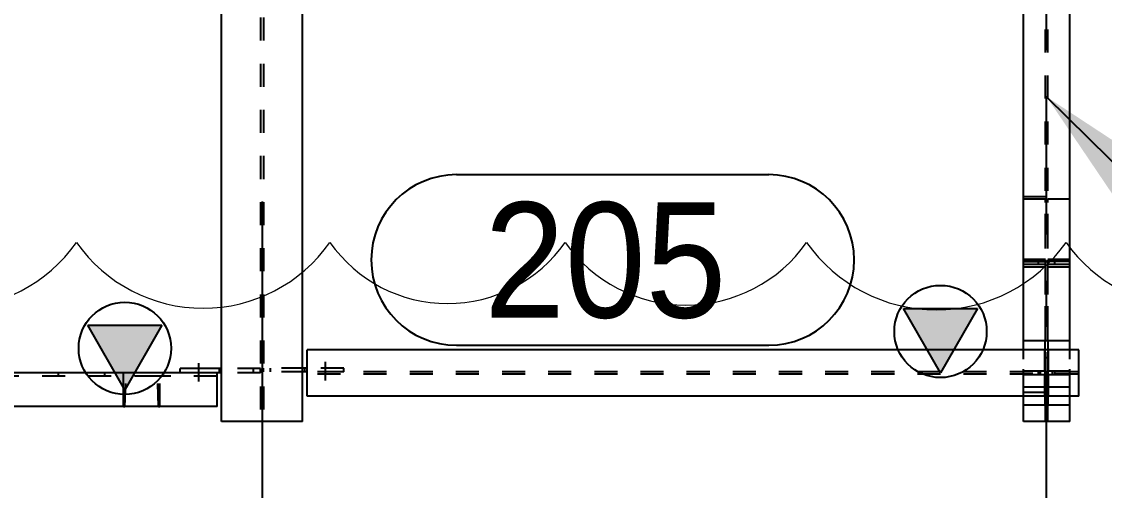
# Model space of a CAD drawing. Header units: millimetres. Extents: x 0 to 594, y 0 to 420.
# Drawn here: x 180.6 to 204.06, y 56.53 to 66.69 of the extents above; entities that cross this region are included whole.
import ezdxf

# ---------------------------------------------------------------- set-up
doc = ezdxf.new("R2010")
doc.units = ezdxf.units.MM
doc.header["$MEASUREMENT"] = 0
for name, pattern in [('XKITLINE00', [0]), ('XKITLINE02', [4, 2, -2]), ('XKITLINE03', [6, 3, -1, 1, -1]), ('XKITLINE04', [3, 0.5, -0.5, 0.5, -0.5, 0.5, -0.5])]:
    doc.linetypes.add(name, pattern=pattern)
for name, color, linetype in [('dimension', 7, 'Continuous'), ('grid', 7, 'Continuous'), ('mark', 7, 'Continuous'), ('part1', 7, 'Continuous'), ('text', 7, 'Continuous')]:
    doc.layers.add(name, color=color, linetype=linetype)
doc.styles.add('STYLE_1', font='ARIAL.TTF', dxfattribs={"height": 0.2})
doc.styles.add('STYLE_2', font='ARIAL.TTF', dxfattribs={"height": 0.2})

# ---------------------------------------------------------------- blocks, each defined once
blk = doc.blocks.new('*D1159')
at = {"layer": 'dimension', "color": 1, "linetype": 'XKITLINE00'}
for p, q in [((212.241, 1201.938), (212.241, 1184.222)), ((229.241, 1191.985), (229.241, 1184.222)), ((212.863, 1186.604), (211.618, 1185.36)), ((229.863, 1186.604), (228.618, 1185.36)), ((212.241, 1185.982), (229.241, 1185.982))]:
    blk.add_line(p, q, dxfattribs=at)
at = {"layer": 'dimension', "color": 1, "style": 'STYLE_1', "width": 0.9}
blk.add_text('1700', height=2.2, dxfattribs=at).set_placement((217.477, 1187.022))
blk = doc.blocks.new('*D1164')
at = {"layer": 'grid', "color": 4, "linetype": 'XKITLINE03'}
blk.add_line((229.241, 1183.221), (229.241, 1267.237), dxfattribs=at)
blk = doc.blocks.new('*D1168')
at = {"layer": 'mark', "color": 1, "linetype": 'XKITLINE00'}
for p, q in [((216.457, 1202.521), (223.22, 1202.521)), ((216.457, 1198.821), (223.22, 1198.821))]:
    blk.add_line(p, q, dxfattribs=at)
for centre, start, end in [((216.457, 1200.671), 90, -90), ((223.22, 1200.671), -90, 90)]:
    blk.add_arc(centre, 1.85, start, end, dxfattribs=at)
at = {"layer": 'mark', "color": 1, "style": 'STYLE_1', "width": 0.9}
blk.add_text('205', height=2.5, dxfattribs=at).set_placement((217.057, 1199.421))
blk = doc.blocks.new('*D1175')
at = {"layer": 'part1', "color": 0, "linetype": 'XKITLINE00'}
for p, q in [((226.941, 1198.221), (226.141, 1199.621)), ((226.141, 1199.621), (227.741, 1199.621)), ((227.741, 1199.621), (226.941, 1198.221)), ((213.216, 1197.721), (213.216, 1198.721)), ((229.941, 1198.721), (213.216, 1198.721)), ((229.941, 1197.721), (229.941, 1198.721)), ((229.941, 1197.721), (213.216, 1197.721))]:
    blk.add_line(p, q, dxfattribs=at)
at = {"layer": 'part1', "color": 2, "linetype": 'XKITLINE04'}
for p, q in [((229.941, 1198.248), (213.216, 1198.248)), ((229.941, 1198.193), (213.216, 1198.193))]:
    blk.add_line(p, q, dxfattribs=at)
at = {"layer": 'part1', "color": 0, "linetype": 'XKITLINE00'}
blk.add_circle((226.941, 1199.121), 1, dxfattribs=at)
at = {"layer": 'part1', "color": 0}
blk.add_solid([(226.141, 1199.621), (227.741, 1199.621), (226.141, 1199.621), (226.941, 1198.221)], dxfattribs=at)
blk = doc.blocks.new('*D1191')
at = {"layer": 'part1', "color": 2, "linetype": 'XKITLINE04'}
for p, q in [((212.206, 1245.926), (212.206, 1197.171)), ((212.276, 1245.926), (212.276, 1197.171))]:
    blk.add_line(p, q, dxfattribs=at)
at = {"layer": 'part1', "color": 0, "linetype": 'XKITLINE00'}
for p, q in [((211.366, 1197.171), (211.366, 1207.221)), ((213.116, 1197.171), (213.116, 1207.221)), ((213.116, 1197.171), (211.366, 1197.171))]:
    blk.add_line(p, q, dxfattribs=at)
blk = doc.blocks.new('*D1230')
at = {"layer": 'part1', "color": 0, "linetype": 'XKITLINE00'}
for p, q in [((207.825, 1198.221), (207.825, 1198.151)), ((208.825, 1198.221), (208.825, 1198.151))]:
    blk.add_line(p, q, dxfattribs=at)
blk = doc.blocks.new('*D1233')
at = {"layer": 'part1', "color": 0, "linetype": 'XKITLINE00'}
blk.add_line((210.866, 1198.436), (210.866, 1198.036), dxfattribs=at)
blk.add_line((210.866, 1198.436), (210.866, 1198.036), dxfattribs=at)
blk = doc.blocks.new('*D1234')
at = {"layer": 'part1', "color": 0, "linetype": 'XKITLINE00'}
for p, q in [((211.366, 1198.321), (210.466, 1198.321)), ((210.466, 1198.221), (210.466, 1198.321)), ((211.316, 1198.221), (211.316, 1198.321)), ((211.366, 1198.221), (211.266, 1198.221))]:
    blk.add_line(p, q, dxfattribs=at)
at = {"layer": 'part1', "color": 2, "linetype": 'XKITLINE04'}
for p, q in [((210.466, 1198.221), (210.466, 1198.321)), ((211.316, 1198.221), (211.316, 1198.321)), ((211.356, 1198.321), (211.363, 1198.321)), ((211.363, 1198.321), (211.366, 1198.321)), ((212.206, 1198.321), (211.366, 1198.321)), ((211.366, 1198.221), (211.366, 1198.321)), ((211.366, 1198.221), (211.366, 1198.321)), ((211.366, 1198.221), (211.366, 1198.321)), ((212.056, 1198.221), (212.056, 1198.321)), ((212.056, 1198.221), (212.056, 1198.321)), ((212.206, 1198.221), (212.206, 1198.321)), ((211.266, 1198.221), (210.466, 1198.221)), ((211.356, 1198.221), (211.363, 1198.221)), ((211.363, 1198.221), (211.366, 1198.221)), ((212.206, 1198.221), (211.366, 1198.221))]:
    blk.add_line(p, q, dxfattribs=at)
blk = doc.blocks.new('*D1235')
at = {"layer": 'part1', "color": 0, "linetype": 'XKITLINE02'}
blk.add_line((213.616, 1198.061), (213.616, 1198.461), dxfattribs=at)
blk.add_line((213.616, 1198.061), (213.616, 1198.461), dxfattribs=at)
blk = doc.blocks.new('*D1236')
at = {"layer": 'part1', "color": 2, "linetype": 'XKITLINE04'}
for p, q in [((212.276, 1198.248), (212.276, 1198.328)), ((213.166, 1198.328), (212.276, 1198.328)), ((213.166, 1198.248), (212.276, 1198.248)), ((212.426, 1198.248), (212.426, 1198.328)), ((212.426, 1198.248), (212.426, 1198.328)), ((213.116, 1198.248), (213.116, 1198.328)), ((213.116, 1198.248), (213.116, 1198.328)), ((213.166, 1198.248), (213.166, 1198.328)), ((214.016, 1198.328), (213.216, 1198.328)), ((214.016, 1198.248), (213.216, 1198.248)), ((214.016, 1198.248), (214.016, 1198.328)), ((214.016, 1198.248), (214.016, 1198.328))]:
    blk.add_line(p, q, dxfattribs=at)
at = {"layer": 'part1', "color": 0, "linetype": 'XKITLINE00'}
for p, q in [((213.216, 1198.328), (213.116, 1198.328)), ((213.216, 1198.248), (213.116, 1198.248)), ((213.166, 1198.248), (213.166, 1198.328))]:
    blk.add_line(p, q, dxfattribs=at)
blk = doc.blocks.new('*D1253')
at = {"layer": 'part1', "color": 0, "linetype": 'XKITLINE00'}
for p, q in [((209.269, 1197.856), (208.469, 1199.256)), ((208.469, 1199.256), (210.069, 1199.256)), ((210.069, 1199.256), (209.269, 1197.856)), ((209.241, 1198.221), (203.891, 1198.221)), ((209.241, 1197.491), (209.241, 1198.221)), ((209.241, 1197.491), (203.891, 1197.491))]:
    blk.add_line(p, q, dxfattribs=at)
at = {"layer": 'part1', "color": 2, "linetype": 'XKITLINE04'}
for p, q in [((209.975, 1198.151), (204.095, 1198.151)), ((210.03, 1198.221), (209.241, 1198.221)), ((209.27, 1197.491), (209.296, 1198.151)), ((210.001, 1197.491), (209.975, 1198.151)), ((210.03, 1197.491), (210.03, 1198.221)), ((210.03, 1197.491), (209.241, 1197.491)), ((210.001, 1197.491), (210.03, 1197.491))]:
    blk.add_line(p, q, dxfattribs=at)
at = {"layer": 'part1', "color": 0, "linetype": 'XKITLINE00'}
blk.add_circle((209.269, 1198.756), 1, dxfattribs=at)
at = {"layer": 'part1', "color": 0}
blk.add_solid([(208.469, 1199.256), (210.069, 1199.256), (208.469, 1199.256), (209.269, 1197.856)], dxfattribs=at)
blk = doc.blocks.new('*D1254')
at = {"layer": 'part1', "color": 0, "linetype": 'XKITLINE00'}
for p, q in [((209.241, 1197.491), (209.241, 1198.221)), ((211.266, 1198.221), (209.241, 1198.221)), ((211.266, 1197.491), (211.266, 1198.221)), ((211.266, 1197.491), (209.241, 1197.491))]:
    blk.add_line(p, q, dxfattribs=at)
at = {"layer": 'part1', "color": 2, "linetype": 'XKITLINE04'}
for p, q in [((209.27, 1197.491), (209.296, 1198.151)), ((211.266, 1198.151), (209.296, 1198.151)), ((210.001, 1197.491), (209.975, 1198.151)), ((210.03, 1197.491), (210.03, 1198.221)), ((209.241, 1197.491), (209.27, 1197.491))]:
    blk.add_line(p, q, dxfattribs=at)
blk = doc.blocks.new('*D1319')
at = {"layer": 'text', "color": 1, "linetype": 'XKITLINE00'}
for p, q in [((229.241, 1204.207), (232.873, 1200.62)), ((232.873, 1200.62), (244.071, 1200.62)), ((232.873, 1200.62), (232.873, 1200.62))]:
    blk.add_line(p, q, dxfattribs=at)
at = {"layer": 'text', "color": 1}
blk.add_solid([(229.241, 1204.207), (231.371, 1202.806), (229.241, 1204.207), (230.668, 1202.095)], dxfattribs=at)
at = {"layer": 'text', "color": 1, "style": 'STYLE_2', "width": 0.9}
blk.add_text('(-300)', height=2.5, dxfattribs=at).set_placement((233.473, 1201.22))
blk = doc.blocks.new('*D1320')
at = {"layer": 'part1', "color": 2, "linetype": 'XKITLINE04'}
for p, q in [((228.741, 1197.807), (228.741, 1202.049)), ((228.741, 1201.993), (228.741, 1202.049)), ((228.741, 1202.049), (229.741, 1202.049)), ((228.741, 1201.993), (229.213, 1201.993)), ((229.213, 1197.92), (229.213, 1201.993)), ((229.268, 1197.92), (229.268, 1201.993)), ((229.268, 1201.993), (229.741, 1201.993)), ((229.741, 1197.807), (229.741, 1202.049)), ((229.741, 1201.993), (229.741, 1202.049)), ((228.741, 1200.692), (229.213, 1200.692)), ((229.741, 1200.635), (228.741, 1200.635)), ((228.741, 1200.635), (229.268, 1200.635)), ((229.268, 1200.692), (229.741, 1200.692)), ((228.741, 1200.522), (229.213, 1200.522)), ((229.213, 1197.92), (229.213, 1200.522)), ((229.268, 1200.522), (229.741, 1200.522)), ((228.741, 1197.92), (229.213, 1197.92)), ((228.741, 1197.807), (228.741, 1197.92)), ((228.741, 1197.807), (229.741, 1197.807)), ((229.268, 1197.92), (229.741, 1197.92)), ((229.741, 1197.807), (229.741, 1197.92))]:
    blk.add_line(p, q, dxfattribs=at)
blk = doc.blocks.new('*D1321')
at = {"layer": 'part1', "color": 2, "linetype": 'XKITLINE04'}
for p, q in [((229.268, 1198.181), (229.268, 1198.261)), ((229.741, 1198.261), (229.268, 1198.261)), ((229.418, 1198.181), (229.418, 1198.261)), ((229.741, 1198.181), (229.741, 1198.261)), ((229.741, 1198.181), (229.268, 1198.181))]:
    blk.add_line(p, q, dxfattribs=at)
blk = doc.blocks.new('*D1322')
at = {"layer": 'part1', "color": 2, "linetype": 'XKITLINE04'}
for p, q in [((229.213, 1198.261), (228.741, 1198.261)), ((228.741, 1198.181), (228.741, 1198.261)), ((229.063, 1198.181), (229.063, 1198.261)), ((229.213, 1198.181), (229.213, 1198.261)), ((229.213, 1198.181), (228.741, 1198.181))]:
    blk.add_line(p, q, dxfattribs=at)
blk = doc.blocks.new('*D1323')
at = {"layer": 'part1', "color": 2, "linetype": 'XKITLINE04'}
for p, q in [((229.268, 1200.575), (229.268, 1200.635)), ((229.741, 1200.635), (229.268, 1200.635)), ((229.418, 1200.575), (229.418, 1200.635)), ((229.741, 1200.575), (229.741, 1200.635)), ((229.741, 1200.575), (229.268, 1200.575))]:
    blk.add_line(p, q, dxfattribs=at)
blk = doc.blocks.new('*D1324')
at = {"layer": 'part1', "color": 2, "linetype": 'XKITLINE04'}
for p, q in [((229.213, 1200.635), (228.741, 1200.635)), ((228.741, 1200.575), (228.741, 1200.635)), ((229.063, 1200.575), (229.063, 1200.635)), ((229.213, 1200.575), (229.213, 1200.635)), ((229.213, 1200.575), (228.741, 1200.575))]:
    blk.add_line(p, q, dxfattribs=at)
blk = doc.blocks.new('*D1338')
at = {"layer": 'part1', "color": 2, "linetype": 'XKITLINE04'}
for p, q in [((229.741, 1213.176), (228.741, 1213.176)), ((228.741, 1211.971), (228.741, 1213.176)), ((229.213, 1197.171), (229.213, 1213.176)), ((229.268, 1197.171), (229.268, 1213.176)), ((229.741, 1211.971), (229.741, 1213.176)), ((228.741, 1207.471), (228.741, 1208.971)), ((229.741, 1207.471), (229.741, 1208.971)), ((228.741, 1197.521), (228.741, 1198.921)), ((229.741, 1197.521), (229.741, 1198.921))]:
    blk.add_line(p, q, dxfattribs=at)
at = {"layer": 'part1', "color": 0, "linetype": 'XKITLINE00'}
for p, q in [((228.741, 1208.971), (228.741, 1211.971)), ((229.741, 1208.971), (229.741, 1211.971)), ((229.241, 1210.176), (228.441, 1211.576)), ((228.441, 1211.576), (230.041, 1211.576)), ((230.041, 1211.576), (229.241, 1210.176)), ((228.741, 1198.921), (228.741, 1207.471)), ((229.741, 1198.921), (229.741, 1207.471)), ((228.741, 1197.171), (228.741, 1197.521)), ((229.741, 1197.171), (229.741, 1197.521)), ((229.741, 1197.171), (228.741, 1197.171))]:
    blk.add_line(p, q, dxfattribs=at)
blk.add_circle((229.241, 1211.076), 1, dxfattribs=at)
at = {"layer": 'part1', "color": 0}
blk.add_solid([(228.441, 1211.576), (230.041, 1211.576), (228.441, 1211.576), (229.241, 1210.176)], dxfattribs=at)
blk = doc.blocks.new('*D1339')
at = {"layer": 'part1', "color": 2, "linetype": 'XKITLINE04'}
for p, q in [((229.741, 1198.261), (229.271, 1198.261)), ((229.271, 1198.181), (229.271, 1198.261)), ((229.371, 1198.181), (229.371, 1198.261)), ((229.741, 1198.181), (229.741, 1198.261)), ((229.741, 1198.181), (229.271, 1198.181))]:
    blk.add_line(p, q, dxfattribs=at)
blk = doc.blocks.new('*D1340')
at = {"layer": 'part1', "color": 2, "linetype": 'XKITLINE04'}
for p, q in [((229.211, 1198.261), (228.741, 1198.261)), ((228.741, 1198.181), (228.741, 1198.261)), ((229.111, 1198.181), (229.111, 1198.261)), ((229.211, 1198.181), (229.211, 1198.261)), ((229.211, 1198.181), (228.741, 1198.181))]:
    blk.add_line(p, q, dxfattribs=at)
blk = doc.blocks.new('*D1341')
at = {"layer": 'part1', "color": 0, "linetype": 'XKITLINE00'}
for p, q in [((229.741, 1198.921), (228.741, 1198.921)), ((228.741, 1198.721), (228.741, 1198.921)), ((229.741, 1198.721), (229.741, 1198.921)), ((228.741, 1197.521), (228.741, 1197.721)), ((229.741, 1197.521), (229.741, 1197.721)), ((229.741, 1197.521), (228.741, 1197.521))]:
    blk.add_line(p, q, dxfattribs=at)
at = {"layer": 'part1', "color": 2, "linetype": 'XKITLINE04'}
for p, q in [((228.741, 1197.721), (228.741, 1198.721)), ((229.211, 1197.521), (229.211, 1198.921)), ((229.271, 1197.521), (229.271, 1198.921)), ((229.741, 1197.721), (229.741, 1198.721))]:
    blk.add_line(p, q, dxfattribs=at)
blk = doc.blocks.new('*D1342')
at = {"layer": 'part1', "color": 2, "linetype": 'XKITLINE04'}
for p, q in [((229.201, 1197.721), (229.201, 1198.193)), ((229.281, 1198.193), (229.201, 1198.193)), ((229.281, 1197.721), (229.281, 1198.193)), ((229.281, 1197.893), (229.201, 1197.893)), ((229.281, 1197.721), (229.201, 1197.721))]:
    blk.add_line(p, q, dxfattribs=at)
blk = doc.blocks.new('*D1343')
at = {"layer": 'part1', "color": 2, "linetype": 'XKITLINE04'}
for p, q in [((229.201, 1198.248), (229.201, 1198.721)), ((229.281, 1198.721), (229.201, 1198.721)), ((229.281, 1198.248), (229.281, 1198.721)), ((229.281, 1198.548), (229.201, 1198.548)), ((229.281, 1198.248), (229.201, 1198.248))]:
    blk.add_line(p, q, dxfattribs=at)

msp = doc.modelspace()

# ---------------------------------------------------------------- linework, layer by layer
at = {"color": 6, "linetype": 'Continuous', "lineweight": 0, "flags": 128}
msp.add_lwpolyline([(176.294, 61.902, 0.520567), (181.785, 61.902, 0.520567), (187.276, 61.902, 0.520567), (192.375, 61.902, 0.520567), (197.605, 61.902, 0.520567), (203.226, 61.902, 0.520567), (208.587, 61.902, 0.520567), (214.47, 61.902, 0.520567), (220.092, 61.902, 0.520567), (225.844, 62.163, 0.520567)], format="xyb", dxfattribs=at)

# ---------------------------------------------------------------- block references
at = {"layer": 'dimension'}
msp.add_blockref('*D1159', (-26.435, -1139.151), dxfattribs=at)
at = {"layer": 'grid'}
msp.add_blockref('*D1164', (-26.435, -1139.151), dxfattribs=at)
at = {"layer": 'mark'}
msp.add_blockref('*D1168', (-26.435, -1139.151), dxfattribs=at)
at = {"layer": 'part1'}
for name in ['*D1191', '*D1338', '*D1320', '*D1324', '*D1323', '*D1175', '*D1253', '*D1341', '*D1343', '*D1234', '*D1233', '*D1236', '*D1235', '*D1230', '*D1254', '*D1322', '*D1340', '*D1342', '*D1321', '*D1339']:
    msp.add_blockref(name, (-26.435, -1139.151), dxfattribs=at)
at = {"layer": 'text'}
msp.add_blockref('*D1319', (-26.435, -1139.151), dxfattribs=at)

doc.saveas('drawing.dxf')
